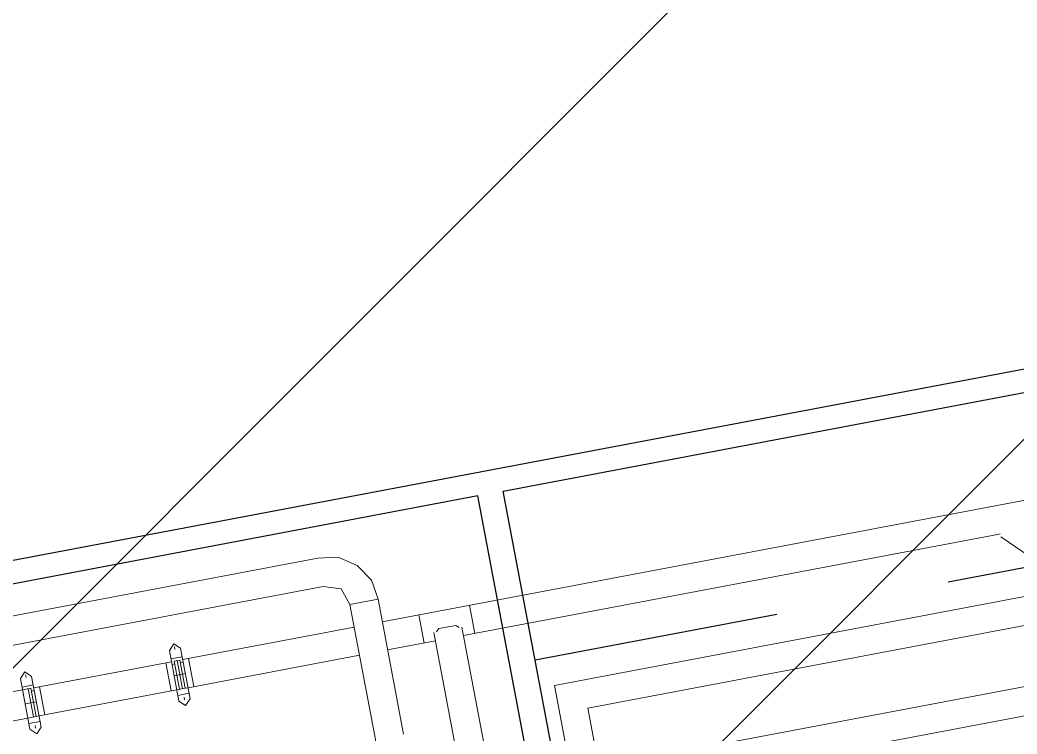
# Model space of a CAD drawing. Extents: x 407440 to 411585, y 6041728 to 6045069.
# Drawn here: x 410358.44 to 410378.45, y 6044299.94 to 6044314.26 of the extents above; entities that cross this region are included whole.
import ezdxf

# ---------------------------------------------------------------- set-up
doc = ezdxf.new("R2010")
doc.units = 0
doc.header["$LTSCALE"] = 5
doc.linetypes.add('foc-TIELINE', pattern=[1.875, 1.25, -0.625])
doc.layers.add('P-PROPOSED-EXISTING-H', color=59, linetype='Continuous')
doc.layers.add('T-TIE', color=201, linetype='foc-TIELINE')

# ---------------------------------------------------------------- blocks, each defined once
blk = doc.blocks.new('P-RIG-877')
at = {"layer": 'T-TIE', "linetype": 'ByBlock', "lineweight": 25}
for points in [[(-6.8196, -25.5561), (-5.7404, -25.5561), (-5.7404, -13.2258), (-9.5405, -13.2258), (-9.5405, -25.5561), (-8.4613, -25.5561)], [(-8.7598, -20.5735), (-8.7598, -19.1843)], [(-8.7598, -22.2611), (-8.7598, -21.2738)], [(-6.7736, -25.5561), (-6.7736, -25.4528), (-5.8437, -25.4528), (-5.8437, -22.3645), (-9.4486, -22.3645), (-9.4486, -25.4528), (-8.5072, -25.4528), (-8.5072, -25.5561)]]:
    blk.add_lwpolyline(points, dxfattribs=at)
at = {"layer": 'T-TIE', "linetype": 'ByBlock', "lineweight": 5}
for points in [[(-8.5302, -22.0889), (-8.5302, -13.3291)], [(-8.2891, -22.0545), (-8.2891, -13.3291)], [(-8.1743, -21.9397), (-8.1743, -13.3291)], [(-8.8976, -20.3324), (-8.7713, -20.2061)], [(-8.645, -22.2037), (-8.645, -20.2405)], [(-8.909, -20.3324), (-8.909, -20.3439)]]:
    blk.add_lwpolyline(points, dxfattribs=at)
at = {"layer": 'T-TIE', "linetype": 'ByBlock', "lineweight": 18}
for points in [[(-9.0239, -22.8352), (-9.0239, -16.2223)], [(-8.9435, -22.5252), (-8.1398, -22.5252), (-8.1398, -21.8708), (-8.071, -21.733), (-8.071, -16.2338)], [(-8.909, -22.5252), (-8.909, -20.3439)], [(-8.1398, -22.0889), (-8.5302, -22.0889)], [(-8.645, -22.2037), (-8.1398, -22.2037)], [(-8.909, -22.4793), (-9.0239, -22.4793)], [(-8.9435, -22.5367), (-8.955, -22.5482), (-8.955, -22.617), (-8.9435, -22.6285)], [(-8.9435, -22.64), (-8.0135, -22.64)], [(-8.909, -22.8352), (-8.909, -22.64)], [(-9.0239, -22.6859), (-8.909, -22.6859)], [(-9.3224, -25.2002), (-9.3224, -23.0418), (-9.3109, -22.9615), (-9.2649, -22.8926), (-9.1961, -22.8467), (-9.1157, -22.8352)], [(-8.358, -22.9959), (-8.3809, -22.9729), (-8.4154, -22.9729), (-8.5646, -22.95), (-9.1157, -22.95), (-9.1157, -22.8352), (-8.5646, -22.8352)], [(-9.1157, -22.95), (-9.1846, -22.9729), (-9.2075, -23.0418), (-9.2075, -25.2002)], [(-9.0239, -23.6503), (-9.0239, -22.95)], [(-8.909, -22.95), (-8.909, -23.6503), (-8.909, -23.6618)], [(-9.0353, -23.6503), (-9.0353, -23.6962)], [(-9.0239, -23.6273), (-8.909, -23.6273)], [(-9.0124, -23.6618), (-9.0124, -23.6503)], [(-8.9665, -23.6962), (-8.9665, -23.6503)], [(-8.8861, -23.6503), (-8.8861, -23.6962)], [(-9.0698, -23.6733), (-9.0813, -23.6733)], [(-8.909, -23.6847), (-9.0239, -23.6847), (-9.0239, -23.6618), (-8.909, -23.6618), (-8.909, -23.6962), (-8.909, -24.2588), (-8.909, -24.2703), (-9.0239, -24.2703), (-9.0239, -24.3047), (-8.909, -24.3047), (-8.909, -24.2703)], [(-9.0239, -23.6733), (-8.909, -23.6733)], [(-9.0124, -23.6847), (-9.0124, -23.6962)], [(-8.8631, -23.6733), (-8.8746, -23.6733)], [(-9.0239, -24.2588), (-9.0239, -23.6962)], [(-9.0239, -23.7192), (-8.909, -23.7192)], [(-9.0239, -24.2358), (-8.909, -24.2358)], [(-9.0698, -24.2817), (-9.0813, -24.2817)], [(-9.0353, -24.3047), (-9.0353, -24.2588)], [(-9.0239, -24.2817), (-8.909, -24.2817)], [(-9.0124, -24.2703), (-9.0124, -24.2588)], [(-8.9665, -24.2588), (-8.9665, -24.3047)], [(-8.8861, -24.3047), (-8.8861, -24.2588)], [(-8.8631, -24.2817), (-8.8746, -24.2817)], [(-9.0124, -24.3047), (-9.0239, -24.3047), (-9.0239, -24.6376)], [(-8.909, -24.3047), (-8.909, -24.5458)]]:
    blk.add_lwpolyline(points, dxfattribs=at)
at = {"layer": 'T-TIE', "linetype": 'ByBlock', "lineweight": 25}
blk.add_lwpolyline([(-5.8437, -22.2611), (-9.4486, -22.2611), (-9.4486, -18.3003), (-5.8437, -18.3003)], close=True, dxfattribs=at)
at = {"layer": 'T-TIE', "linetype": 'ByBlock', "lineweight": 18}
for points in [[(-9.0698, -23.6503), (-9.0927, -23.6733), (-9.0698, -23.6962), (-8.8631, -23.6962), (-8.8402, -23.6733), (-8.8631, -23.6503)], [(-9.0698, -24.3047), (-8.8631, -24.3047), (-8.8402, -24.2817), (-8.8631, -24.2588), (-9.0698, -24.2588), (-9.0927, -24.2817)]]:
    blk.add_lwpolyline(points, close=True, dxfattribs=at)

msp = doc.modelspace()

# ---------------------------------------------------------------- hatches: boundary and pattern name
at = {"layer": 'P-PROPOSED-EXISTING-H'}
h = msp.add_hatch(dxfattribs=at)
h.set_pattern_fill('ANSI31', color=256, scale=3.498392, style=0)
h.set_pattern_definition([(45, (-102.852, 2739.382), (-7.854113246, 7.854113246), [])])
edge = h.paths.add_edge_path()
edge.add_line((410849.565, 6043843.767), (410381.581, 6043755.258))
edge.add_line((410381.581, 6043755.258), (409934.712, 6043670.743))
edge.add_line((409934.712, 6043670.743), (409814.106, 6044308.44))
edge.add_line((409814.106, 6044308.44), (410263.945, 6044377.375))
edge.add_line((410263.945, 6044377.375), (410794.85, 6044458.734))
edge.add_line((410794.85, 6044458.734), (411169.273, 6044565.411))
edge.add_line((411169.273, 6044565.411), (411290.002, 6043927.065))
edge.add_line((411290.002, 6043927.065), (411039.067, 6043879.607))
edge.add_arc((410922.403, 6043977.554), 152.33, 241.43508, 319.98432, ccw=False)

# ---------------------------------------------------------------- block references
at = {"layer": 'T-TIE', "linetype": 'ByBlock', "xscale": 4.999999999955019, "yscale": 4.999999999955019, "zscale": 4.999999999955019, "rotation": 280.7096999997605}
msp.add_blockref('P-RIG-877', (410486.28, 6044279.077), dxfattribs=at)

doc.saveas('drawing.dxf')
